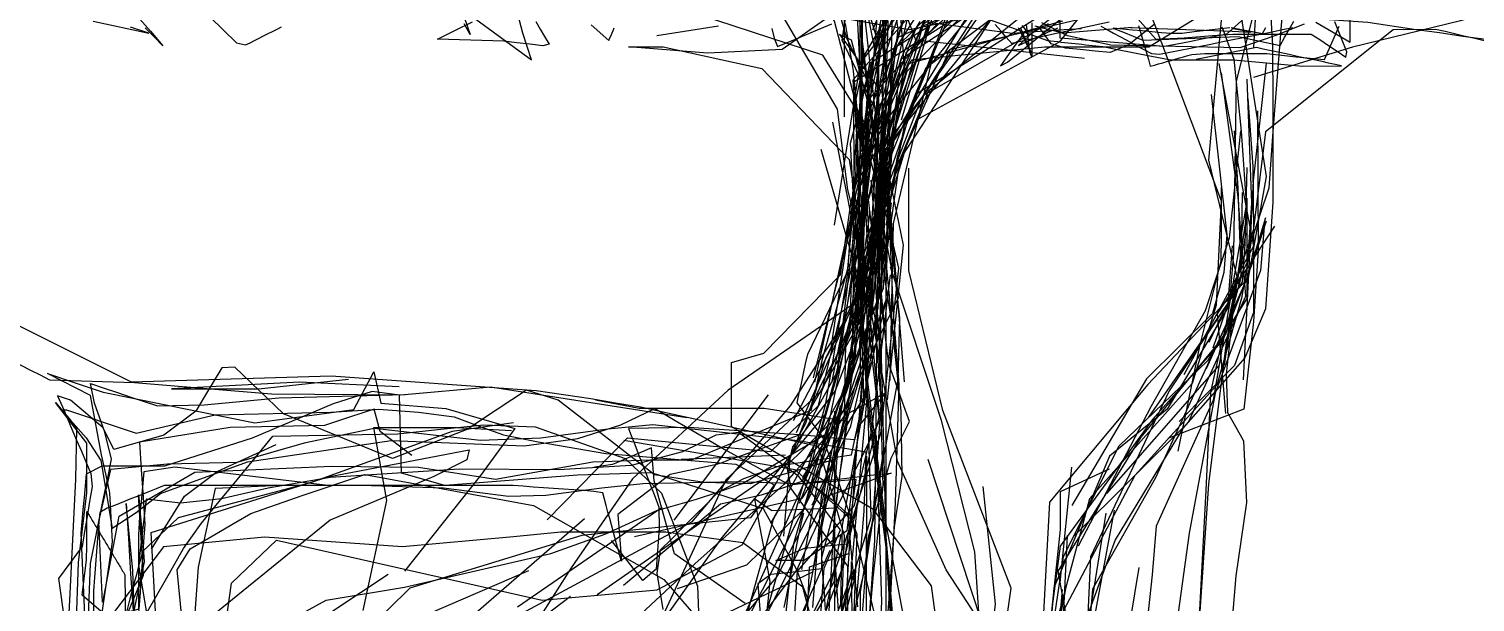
# Model space of a CAD drawing. Header units: metres. Extents: x 30 to 6769, y 117 to 5736.
# Drawn here: x 1310 to 2815, y 3938 to 4535 of the extents above; entities that cross this region are included whole.
import ezdxf

# ---------------------------------------------------------------- set-up
doc = ezdxf.new("R2010")
doc.units = ezdxf.units.M
for name, color, linetype in [('FLOOR_0', 1, 'Continuous'), ('FLOOR_1', 2, 'Continuous'), ('FLOOR_2', 3, 'Continuous')]:
    doc.layers.add(name, color=color, linetype=linetype)

msp = doc.modelspace()

# ---------------------------------------------------------------- linework, layer by layer
at = {"layer": 'FLOOR_0', "color": 2}
for points in [[(2155.3, 3846.9), (2164.7, 4000.7), (2176.7, 4160.1), (2195.5, 4349), (2238.6, 4461), (2360.5, 4637.2), (2544.7, 4845.1)], [(2202.2, 3273.7), (2189.3, 3475.9), (2201, 3676.6), (2202.2, 3870.6), (2202.2, 3995.8), (2202.2, 4085.7), (2202.2, 4266.1), (2205.1, 4347.1), (2213.9, 4399.8), (2226.9, 4447.6), (2244.3, 4493.6), (2262.1, 4539.7), (2279.2, 4586.8), (2342.5, 4680.8), (2395.7, 4779.8)], [(2591.2, 4777.6), (2592.7, 4649.5), (2584.5, 4515.6)], [(2148.6, 4330.6), (2175.5, 4499.3), (2261, 4608.2), (2372.8, 4665.4), (2443.1, 4749.9)], [(2631.5, 4703.8), (2596.6, 4599.2), (2566.5, 4480.4), (2563.8, 4301.3), (2559.3, 4246.8), (2494.6, 4139.1), (2434.9, 4090.3), (2376.8, 3953.1), (2363.2, 3793.1), (2355.1, 3691.3), (2321.5, 3563.1), (2251.5, 3563.1), (2116.5, 3616.4), (1953, 3679.1), (1867.7, 3646.2), (1827.2, 3630.2), (1793.9, 3630.2), (1751.4, 3536), (1762.3, 3463.9), (1771.1, 3402), (1832.5, 3288.4), (1871.1, 3209.3), (1878.9, 3151.3)], [(2076.1, 4579.8), (2151.3, 4451), (2162.3, 4367.2), (2175, 4316.3), (2192.3, 4224.6)], [(2569.4, 4563.3), (2597.9, 4381.1), (2579, 4275.3), (2474.6, 4164.6), (2372.3, 4042.2), (2363.2, 3875.9), (2340.3, 3726.4), (2315.7, 3652.8), (2273.9, 3553.1), (2211.1, 3478.9), (2171.7, 3368.9), (2148.6, 3243.2)], [(2430.7, 3730.8), (2351.4, 3839.2), (2264.7, 3971.9), (2214.1, 4084.9), (2183.5, 4258.8), (2187.8, 4310.1), (2205, 4418.7), (2241.4, 4465.7), (2371.4, 4540.2)], [(2134.5, 4409.7), (2172.9, 4277.5), (2181.4, 4195.2), (2186.4, 4026.1), (2142.5, 3881.9), (2168.7, 3729.9), (2174.6, 3585.9)], [(2167, 4185.7), (2168.9, 4308.6), (2175.4, 4388.4)], [(2551, 4370.1), (2551, 4344.8), (2551, 4319.5), (2550.7, 4293.5), (2528.5, 4204.7), (2505.8, 4095.2)], [(2577.8, 4355.5), (2542.5, 4148.4), (2483.2, 4017.5), (2479, 3966.6), (2467.7, 3860.6), (2430.8, 3686.8), (2411.7, 3609.4), (2393.1, 3535), (2372.6, 3377.6)], [(2597.1, 4338.1), (2578.1, 4275.3), (2535.5, 4181.1)], [(2576.6, 4322), (2567.8, 4277.7), (2558.9, 4233.4), (2482.7, 4067.5), (2416.9, 3951.9), (2407.6, 3839.1), (2388.8, 3718), (2345.1, 3684.4), (2274.7, 3657), (2148.7, 3615.4), (2122.6, 3604.8), (2101.7, 3599.1), (2080.7, 3593.4), (2003.5, 3589.9)], [(2564.4, 4253.3), (2556.2, 4175.3), (2557.4, 4135.6), (2565.8, 4120.9), (2574.2, 4106.1), (2577.2, 4042), (2574.5, 4022.9), (2571.8, 4003.8), (2569, 3984.8), (2566.3, 3965.7), (2558.1, 3871), (2546.3, 3737.7), (2502, 3685.7), (2459.1, 3655), (2441.8, 3647.6), (2424.6, 3640.2), (2407.4, 3632.8), (2390.1, 3625.4), (2372.9, 3618)], [(2154.6, 3705), (2156.9, 3864.4), (2148.6, 3993.7), (2149.1, 4137.1)], [(2434.5, 4076.7), (2383.3, 4053), (2383.3, 4033.5), (2383.3, 4013.9), (2372.4, 3909.3)], [(2249.2, 3621.1), (2168.7, 3782.3), (2166.3, 3980.1)]]:
    msp.add_lwpolyline(points, dxfattribs=at)
at = {"layer": 'FLOOR_0', "color": 6}
for points in [[(2206.6, 4168.9), (2210, 4332.3), (2252, 4509.7), (2297.3, 4618.9), (2342.3, 4691.5), (2390.8, 4782.3)], [(2182.1, 3888.1), (2189, 3963.3), (2199.3, 4059), (2195.4, 4203.4), (2197.4, 4282.9), (2199.8, 4335.6), (2223.8, 4414.1), (2268.5, 4513.1), (2465.6, 4559.4), (2621.3, 4607.8), (2765.4, 4629.9), (2837.5, 4637.9)], [(2785.2, 4647), (2912.9, 4576.1), (2904.7, 4570.6), (2896.4, 4565.1), (2888.2, 4559.6), (2880, 4554.1), (2871.7, 4548.7), (2863.5, 4543.2), (2855.3, 4537.7), (2847, 4532.2), (2838.8, 4526.7), (2826.5, 4523.5), (2802.3, 4526.9), (2778.1, 4530.4), (2753.9, 4533.8), (2703.6, 4541.4), (2552.5, 4551.8)], [(2170.2, 4619.9), (2141.6, 4546.6), (2094.3, 4513.3), (2016.9, 4509.3), (1934.2, 4515.9), (1934.8, 4515.9), (1952.6, 4515.9), (1970.4, 4515.9), (2073, 4493.3), (2163.8, 4398.9), (2182.1, 4279.2), (2182.1, 4226.4), (2176.3, 4149.3)], [(2321.7, 4589), (2223.9, 4490.4), (2188.8, 4371.2), (2198.5, 4289.2), (2213.7, 4190.8)], [(2577.8, 4390.4), (2575.6, 4310.4), (2572.8, 4271.7), (2496.9, 4158.1), (2415.1, 3985.4), (2403.4, 3738.7), (2398.5, 3650.9), (2317.8, 3549.2), (2287.2, 3336.6), (2306.1, 3094.5), (2309.5, 2873.5), (2343.3, 2689.7), (2369.5, 2495.5), (2369.9, 2381.6), (2369.9, 2319), (2384.1, 2272.5), (2410.5, 2227), (2507.9, 2173.9), (2648.6, 2124.2), (2686.6, 2113.3), (2724.6, 2102.5), (2852.4, 2080.2)], [(2202.1, 4359.9), (2216.2, 4234.1), (2214.4, 4170.4), (2194.6, 4062.9), (2175.4, 3949.2), (2174.8, 3797.2)], [(2596.5, 4337.2), (2592, 4283.4), (2544.6, 4155.6), (2517.6, 4010), (2491.8, 3821.9)], [(2562.4, 4309), (2557.8, 4249.4), (2475.3, 4130.6)], [(2383.3, 3958.8), (2395.4, 4078.6)], [(2389.6, 3955.7), (2359.1, 3799.2), (2329.4, 3695), (2241.2, 3592.6)]]:
    msp.add_lwpolyline(points, dxfattribs=at)
at = {"layer": 'FLOOR_0', "color": 5}
for points in [[(2631.5, 4784.3), (2614.1, 4732.3), (2598.9, 4612.5), (2604.5, 4517.3), (2604.6, 4455.9), (2604.6, 4354.3), (2597.2, 4243.6), (2575.4, 4192.6), (2511.3, 4119.8), (2440.6, 4003.2), (2388, 3858.9)], [(2208.3, 4284.4), (2200.5, 4323.5), (2197.2, 4364.6), (2201.6, 4409), (2308.6, 4583.4)], [(2202.2, 4296.8), (2217.1, 4399.3), (2246.7, 4470.6), (2358.5, 4560.3)], [(2203.7, 4148.6), (2220.4, 4309.5), (2203.4, 4392.3), (2244.1, 4494.6), (2334.1, 4562)], [(2169, 3928.6), (2172.1, 4008.7), (2160.1, 4042.6), (2148.1, 4076.6), (2136.2, 4110.5), (2109.6, 4145.7), (2111.8, 4155.8), (2114.1, 4165.9), (2116.3, 4176), (2118.6, 4186.1), (2120.8, 4196.2), (2162.3, 4282), (2168.7, 4352), (2165.3, 4415.9), (2196.2, 4531)], [(2540.7, 4466.4), (2557, 4320.3), (2553.8, 4281.3), (2542.1, 4238.6), (2473.4, 4170.7), (2395.6, 4038.8)], [(2571.1, 4428.7), (2559.2, 4317), (2534.2, 4241.2), (2477.9, 4141.5), (2402.1, 3996.6)], [(2606.5, 4329.3), (2546.9, 4238.2), (2555.4, 4134.6)], [(2295.8, 3758.7), (2316.3, 3936.5), (2303.4, 4058.6)]]:
    msp.add_lwpolyline(points, dxfattribs=at)
at = {"layer": 'FLOOR_0', "color": 3}
for points in [[(2842.2, 1981.9), (2711.7, 2024.8), (2558.7, 2080.8), (2449, 2113.3), (2344.9, 2170.6), (2223.2, 2356.5), (2209, 2633), (2214.7, 2832.5), (2203, 3125.4), (2229.1, 3381.3), (2240.7, 3542.3), (2280.6, 3625.8), (2271.5, 3715.4), (2181.2, 3868), (2190.6, 4002.3), (2193.4, 4270.7), (2202.2, 4374.4), (2205.2, 4456.6), (2264.2, 4595.9), (2415.5, 4749.4)], [(2571.1, 4717.2), (2551, 4543.6), (2537.7, 4398.1), (2569.5, 4267.9), (2551.2, 4209.2), (2479.6, 4128.3), (2383.5, 3996.5), (2366.1, 3866.6)], [(2202.2, 4330.6), (2221.3, 4434.1), (2261.9, 4534.4), (2330.5, 4604.3), (2431.5, 4668.4)], [(2177.9, 4241), (2200.8, 4317.2), (2194, 4431.3), (2233.8, 4536.5), (2335.5, 4629.5)], [(2551.5, 4536.9), (2552.9, 4533.2), (2554.3, 4529.4), (2555.7, 4525.7), (2557.1, 4521.9), (2558.5, 4518.2), (2559.9, 4514.5), (2561.3, 4510.7), (2562.7, 4507), (2564.1, 4503.2), (2571.8, 4428.2), (2577.8, 4343.7), (2553.9, 4184.7)], [(2597.6, 4498.9), (2584.2, 4376.5), (2573.9, 4169.6)], [(2175.9, 4464.8), (2186.5, 4281.8), (2182.1, 4210.4), (2182.1, 4150.5), (2165.6, 3968.8), (2140, 3860.9), (2135.2, 3782.4), (2134.2, 3698.4), (2130.1, 3644.9), (2155.3, 3473.4)], [(2578.8, 4462.1), (2583.8, 4391.6), (2584.5, 4326), (2542.2, 4202.4)], [(2202.2, 4395.9), (2210.4, 4301.5), (2221.1, 4167.6)], [(2318.3, 3853.3), (2332.5, 3952.8), (2261.5, 4137.6), (2226, 4283.3), (2226, 4389.9)], [(2216.3, 3400.8), (2249.2, 3583.1), (2232.2, 3712), (2195.1, 3765.6), (2167.1, 3860.2), (2155.3, 3937), (2156.9, 4018.1), (2180.9, 4151.4), (2207.8, 4353.8)], [(2597.9, 4334.7), (2584.1, 4293.2), (2550.6, 4205.4), (2539.8, 4156.8), (2535.1, 4054.7), (2524.2, 3851.3)], [(1298.9, 4226.3), (1310.7, 4220.5), (1322.4, 4214.6), (1334.2, 4208.7), (1346, 4202.8), (1357.8, 4196.9), (1369.5, 4191), (1381.3, 4185.1), (1393.1, 4179.2), (1404.8, 4173.3), (1416.6, 4167.5), (1624.9, 4173.7), (1838.2, 4158.6), (1895.1, 4150), (1920.9, 4145.7), (1946.6, 4141.4), (2131.7, 4100.4), (2158.7, 4007.7), (2152.9, 3842.8)], [(2161.7, 3731.4), (2193.1, 3842.6), (2197.7, 3938.6), (2192.3, 4111.6)], [(2430.8, 4030.9), (2405.8, 3874.7), (2376.8, 3711.7)], [(2138.8, 3707.6), (2124.2, 3852.2), (2155.7, 4008.2)], [(2465.2, 3974.3), (2434.2, 3784.8)]]:
    msp.add_lwpolyline(points, dxfattribs=at)
at = {"layer": 'FLOOR_0', "color": 7}
for points in [[(1443, 4729.5), (1625.1, 4700), (1743.5, 4685.9), (1895.1, 4722.4), (1963.7, 4723.9), (2012, 4699.5), (2050.5, 4661), (2148.4, 4543), (2195.5, 4361.9), (2209, 4220.3), (2217.7, 4137.5), (2218.6, 4068.9), (2210.6, 4016.8), (2202.2, 3904.6)], [(2785.7, 4710.5), (2824, 4586.9), (2838.8, 4556), (2836.4, 4555.2), (2834, 4554.3), (2831.5, 4553.5), (2829.1, 4552.7), (2826.7, 4551.9), (2824.3, 4551.1), (2821.8, 4550.3), (2819.4, 4549.5), (2817, 4548.7), (2814.6, 4547.9), (2812.1, 4547.1), (2809.7, 4546.3), (2807.3, 4545.4), (2804.9, 4544.6), (2802.4, 4543.8), (2800, 4543), (2687.7, 4515.5), (2584.6, 4484.1)], [(2290.9, 3209.9), (2317.9, 3418.1), (2276.1, 3646.7), (2216.9, 3831.4), (2202.2, 4006.7), (2196.6, 4233.2), (2204, 4413.3), (2323.4, 4559.7), (2492.6, 4707.4)], [(2479.3, 3486), (2434.5, 3628.1), (2291.2, 3708.6), (2223.8, 3905.8), (2201.2, 4025.4), (2180.6, 4188.9), (2169, 4359.4), (2168.6, 4479.7), (2321.9, 4576.8), (2417.4, 4648.5)], [(2345.5, 4637.9), (2240.5, 4538.6), (2197.9, 4384.4), (2190, 4287.1), (2198.3, 4162.7), (2188.2, 4022.3)], [(2182.1, 4315.7), (2235, 4467.8), (2371.5, 4554.2)], [(2577.8, 4482.3), (2582.5, 4353.5), (2578.2, 4292.7), (2538.1, 4208.3)], [(2146.6, 4437.5), (2165.5, 4341), (2183.4, 4257.6), (2195.9, 4127)], [(2439.6, 4033.9), (2419.5, 3925.4)]]:
    msp.add_lwpolyline(points, dxfattribs=at)
at = {"layer": 'FLOOR_0', "color": 1}
for points in [[(2457.1, 4723.9), (2475.9, 4554.2), (2551, 4355.9), (2545.8, 4247.4), (2520.8, 4165.8), (2413.9, 4045.8), (2363.2, 3856.5)], [(2611.3, 4703.8), (2456.4, 4613), (2382.4, 4520.7), (2233.5, 4439.8), (2194.3, 4337.1), (2175.6, 4292.7), (2194.8, 4131), (2148.6, 3942.5)], [(2227.5, 2656.6), (2222.4, 2899.2), (2235.8, 3147.4), (2235.8, 3391.2), (2258.3, 3540.1), (2252.8, 3678.1), (2211.4, 3868.3), (2202.2, 4006.4), (2182.2, 4161.6), (2188.8, 4270.6), (2188.8, 4314.7), (2183.5, 4360.2), (2175.8, 4406.3), (2314.6, 4579.9)], [(2126.9, 4171.8), (2169.3, 4343.8), (2187.8, 4424.3), (2136.4, 4507.4), (1951.8, 4568.1)], [(2852.8, 4515.9), (2842.9, 4518.2), (2833.1, 4520.4), (2823.3, 4522.7), (2813.4, 4525), (2803.6, 4527.2), (2793.8, 4529.5), (2783.9, 4531.8), (2774.1, 4534), (2729.9, 4533.8), (2597.1, 4427.7), (2584.5, 4327), (2584.5, 4239.6), (2564.9, 4184.6), (2507.3, 4126.3)], [(2588.8, 4449.4), (2589.6, 4304.2), (2584.7, 4230.4), (2574.6, 4138.9), (2495.5, 4108.5)], [(2564.4, 4428.7), (2568.4, 4368.8), (2571.1, 4291.5), (2556, 4208.2), (2537.6, 4061.4), (2523, 3841.6), (2490.8, 3737.9), (2448.2, 3684.6), (2356.2, 3628.1), (2304, 3403.4), (2299.9, 3212.8), (2271.6, 3044.4), (2249.2, 2832.1), (2215.7, 2632.3), (2227.4, 2408.5), (2347.3, 2263.2)], [(2577.8, 4358.6), (2577.8, 4254.3), (2536.7, 4189.3), (2444.4, 4100.6), (2386.5, 3985.5), (2360.9, 3813)], [(2189.2, 4339), (2176.7, 4243.4), (2182.1, 4147.5), (2202.2, 3992.6), (2211.9, 3836.8)], [(1695.6, 4162.3), (1592, 4167), (1458.7, 4160.3), (1488.9, 4160.3), (1519.1, 4160.3), (1549.4, 4160.3), (1642.8, 4170.2)], [(2226.8, 3724), (2194.2, 3910.6), (2166.9, 4023.7), (2107.6, 4075.8), (1929.3, 4106.4)], [(2385.5, 3951.3), (2371.2, 3781.3)]]:
    msp.add_lwpolyline(points, dxfattribs=at)
at = {"layer": 'FLOOR_0', "color": 4}
for points in [[(2613.9, 4547.1), (2604.6, 4427.9), (2600.4, 4368.9), (2591.2, 4341.4), (2582, 4313.9), (2572, 4254.4), (2546.6, 4164.1), (2461.2, 4070), (2383.3, 3923.1), (2383.3, 3750.6), (2376.3, 3627.9)], [(2551, 4489), (2568.2, 4359.7), (2576.2, 4256.2), (2516.6, 4125.3), (2397.4, 4006.6)], [(2548.6, 4498.5), (2584.5, 4308.8), (2512.2, 4174.9)], [(2262.6, 3858.7), (2249.7, 3955.4), (2189.1, 4034.7), (2041.3, 4120.6), (2041.3, 4131.8), (2041.3, 4142.9), (2041.3, 4154), (2041.3, 4165.2), (2041.3, 4176.3), (2041.3, 4187.5), (2075.2, 4197.2), (2154.9, 4278.8), (2165.9, 4355), (2171.8, 4375.6), (2200, 4419.2)], [(2202.2, 4407.2), (2209.7, 4239), (2215.7, 4164.6), (2211.9, 4041.5), (2203.5, 3876.5)], [(2200.2, 4228.9), (2186.9, 4377.3)], [(2572.7, 4364.5), (2571.5, 4276.2), (2555.7, 4217.5), (2467.3, 4109.8), (2381, 3970.7), (2409.7, 3812.5), (2356.9, 3711.6), (2328.9, 3656)], [(2261.1, 3424.9), (2269.8, 3603.7), (2280.6, 3705.9), (2302.8, 3865.2), (2294.7, 3990.8), (2259.8, 4127.4), (2207, 4286.9)], [(1171.9, 4250.8), (1181.9, 4245.7), (1191.9, 4240.6), (1201.9, 4235.6), (1211.9, 4230.5), (1221.9, 4225.4), (1231.9, 4220.3), (1241.9, 4215.3), (1251.9, 4210.2), (1261.9, 4205.1), (1271.9, 4200.1), (1281.9, 4195), (1291.9, 4189.9), (1301.9, 4184.8), (1311.9, 4179.8), (1321.9, 4174.7), (1331.9, 4169.6), (1420.4, 4166.7), (1520.3, 4158.4), (1562.7, 4154.9), (1697.3, 4154), (1790.5, 4162.3), (1995.1, 4130.4)], [(2245.7, 4087), (2301.7, 3917.8), (2316.7, 3785.7), (2319.2, 3691.9), (2307, 3652), (2296.1, 3587.5), (2289.3, 3451.3), (2276, 3348), (2270.6, 3190.3), (2276.1, 3066.7), (2255.1, 2930.1), (2215.7, 2726.2), (2229.1, 2557.7), (2251, 2390.2), (2356.2, 2260.4), (2518.8, 2191), (2690.9, 2114.2), (2777.8, 2089.6), (2905.8, 2023.9)], [(2390.6, 4007.5), (2381.6, 3824.7), (2350.6, 3677.4), (2204.2, 3616.4)]]:
    msp.add_lwpolyline(points, dxfattribs=at)
at = {"layer": 'FLOOR_1', "color": 3}
for points in [[(1961.2, 5572.7), (2149.4, 5554.1), (2200, 5366.8), (2222.4, 5236), (2200.8, 5085.1), (2203.1, 4943.3), (2223.7, 4836.1), (2247.5, 4690.3), (2246.5, 4551.5), (2200.4, 4448.8), (2182.1, 4248), (2182.1, 4156.8), (2114.7, 4046), (1940.4, 4006.3)], [(2082.5, 4020.4), (2133.6, 4112.1), (2164.5, 4220.1), (2169.4, 4359.5), (2175.4, 4459.7), (2202.2, 4545.3), (2182.1, 4736.6)], [(2172.7, 4688.5), (2158.5, 4589), (2158.5, 4443.2)], [(2263.7, 4597.7), (2204.5, 4408.6), (2174.8, 4265.8), (2170.2, 4195.5), (2162.8, 4148.5), (2154.2, 4111.9), (2145.6, 4075.3), (2088.9, 3965.4), (2037, 3902.8)], [(1749.2, 4588.1), (1769.4, 4529), (1763.2, 4539.8)], [(1387.7, 3939.7), (1404.1, 4027.9), (1483.1, 4073.4), (1625.6, 4079.7), (1715.9, 4078.7), (1795.7, 4066.4), (1897.2, 4084.1), (1957.2, 4086.5), (1999.8, 4086.5), (2122.6, 4137.2), (2180.7, 4240), (2202.2, 4383.9), (2206, 4462.5), (2225.1, 4548.3)], [(2195.6, 4381.3), (2202.2, 4550.8)], [(1591.2, 3924.9), (1619.8, 3940.2), (1701, 3953.9), (1853.6, 3988.8), (1910.5, 4009.3), (1963.8, 4033.5), (2005.1, 4045.3), (2027.1, 4052.7), (2052.8, 4061.8), (2141.8, 4114.3), (2197.6, 4263.5), (2197.2, 4405.3), (2203.3, 4458.5), (2218.8, 4505.3), (2226.6, 4523.3), (2232.1, 4532.9), (2237.6, 4542.5)], [(1849.7, 4023.9), (1933.1, 4109.2), (2007.7, 4102.1), (2082.2, 4095), (2131.9, 4142.9), (2156.8, 4246), (2181.6, 4349.1), (2211.8, 4446.8), (2247.3, 4539.2)], [(2174.5, 4196.3), (2182.1, 4397.2), (2182.1, 4433), (2182.1, 4459.2), (2256, 4540.5)], [(2310.5, 4544.2), (2370.1, 4522.6), (2373.7, 4522.2), (2377.3, 4521.8), (2380.9, 4521.4), (2384.5, 4521), (2388.1, 4520.6), (2391.7, 4520.2), (2395.3, 4519.8), (2398.9, 4519.4), (2402.5, 4519), (2406.1, 4518.6), (2409.7, 4518.2), (2413.3, 4517.8), (2416.9, 4517.4), (2420.5, 4517), (2424.1, 4516.6), (2427.7, 4516.2), (2441.3, 4513.7), (2478.3, 4506.3), (2498.4, 4502.5), (2500.6, 4502.5), (2502.7, 4502.5), (2504.9, 4502.5), (2507.1, 4502.5), (2509.3, 4502.5), (2511.5, 4502.5), (2513.6, 4502.5), (2515.8, 4502.5), (2518, 4502.5), (2520.2, 4502.5), (2522.4, 4502.5), (2524.5, 4502.5), (2526.7, 4502.5), (2528.9, 4502.5), (2531.1, 4502.5), (2533.3, 4502.5), (2535.4, 4502.5), (2537.6, 4502.5), (2539.8, 4502.5), (2542, 4502.5), (2544.2, 4502.5), (2546.3, 4502.5), (2548.5, 4502.5), (2550.7, 4502.5), (2552.9, 4502.5), (2555.1, 4502.5), (2557.2, 4502.5), (2559.4, 4502.5), (2561.6, 4502.5), (2563.8, 4502.5), (2635.8, 4495.8), (2676.3, 4496.2), (2669.5, 4497.7), (2662.7, 4499.1), (2655.9, 4500.6), (2649, 4502), (2642.2, 4503.5), (2635.4, 4505), (2628.6, 4506.4), (2621.8, 4507.9), (2615, 4509.4), (2608.1, 4510.8), (2601.3, 4512.3), (2594.5, 4513.7), (2587.7, 4515.2), (2525.1, 4502.7)], [(2353.8, 4541), (2353.8, 4523.2), (2353.8, 4505.4), (2352, 4510.8), (2348.5, 4539.2)], [(2425.6, 4537.4), (2432.2, 4533.9), (2438.8, 4530.3), (2445.4, 4526.8), (2452, 4523.2), (2458.5, 4519.7), (2465.1, 4516.1), (2471.7, 4512.6), (2478.3, 4509), (2486.9, 4508.3), (2497.6, 4510.4), (2508.2, 4512.6), (2518.9, 4514.7), (2529.5, 4516.8), (2540.2, 4518.9), (2550.9, 4521.1), (2561.5, 4523.2), (2572.2, 4525.3), (2582.8, 4527.5), (2593.5, 4529.6), (2604.1, 4531.7), (2614.8, 4533.9), (2625.4, 4536)], [(2439.3, 4535.1), (2449.4, 4531.1), (2459.4, 4527), (2469.5, 4523), (2568.5, 4526.6), (2612.2, 4517.3), (2617, 4525.8), (2621.8, 4534.2), (2626.7, 4542.7)], [(2169.9, 4234.3), (2184.2, 4444.9)], [(2125.4, 4039.1), (2165.5, 4121.4), (2193.9, 4244.6), (2200.7, 4412.2)], [(2175.3, 4300.4), (2161, 4213.3), (2136.1, 4167.5), (2123.5, 4141.1), (2116.4, 4123.3), (2109.2, 4105.5), (2102.1, 4087.6), (2095.5, 4007.1)], [(2181.7, 4297.1), (2166.7, 4177.4), (2112, 4041)], [(2172.7, 4251.3), (2037.8, 4158.9), (1938.4, 4066.5), (1874.5, 3974.1), (1775.1, 3817.7)], [(2133.1, 3906.1), (2138, 3973.7), (2154.7, 4013.4), (2146, 4024.6), (2137.4, 4035.7), (2128.7, 4046.8), (2120.1, 4058), (2111.4, 4069.1), (2048.8, 4114.7), (2025.3, 4112), (2008, 4103.3), (1990.6, 4094.6), (1936.9, 4080.5), (1861.3, 4075.9), (1758.5, 4076.8), (1623.8, 4067.9), (1559.2, 4057), (1510.9, 4045.7), (1468.2, 4041.3), (1432.2, 4045.3), (1424.3, 3977), (1438.1, 3893.6)], [(1449.2, 3889.2), (1442, 3928.5), (1437.7, 4010.8), (1621.7, 4068.7), (1768.5, 4096.6), (1765.9, 4086.2), (1731.7, 4069.1), (1623.9, 4023.5), (1472.4, 3900.6), (1474.6, 3775), (1503.9, 3589.6)], [(1818.6, 3933.3), (1969.4, 4037.1)], [(1419.4, 3899.4), (1365.6, 3945.5), (1370.2, 3982.3), (1370.6, 3996.9), (1370.6, 4009.2), (1370.6, 4021.4), (1370.7, 4032.7), (1371.5, 4031.4), (1372.3, 4030), (1373.1, 4028.7), (1373.9, 4027.4), (1374.7, 4026.1), (1375.4, 4024.8), (1376.2, 4023.4), (1377, 4022.1), (1377.8, 4020.8), (1378.6, 4019.5), (1379.4, 4018.2), (1380.2, 4016.8), (1381, 4015.5), (1381.8, 4014.2), (1382.6, 4012.9), (1383.4, 4011.6), (1384.1, 4010.3), (1384.9, 4008.9), (1385.7, 4007.6), (1386.5, 4006.3), (1387.3, 4005), (1388.1, 4003.7), (1388.9, 4002.3), (1389.7, 4001), (1390.5, 3999.7), (1391.3, 3998.4), (1392.1, 3997.1), (1392.8, 3995.7), (1393.6, 3994.4), (1394.4, 3993.1), (1395.2, 3991.8), (1396, 3990.5), (1396.8, 3989.2), (1397.6, 3987.8), (1398.4, 3986.5), (1399.2, 3985.2), (1400, 3983.9), (1400.8, 3982.6), (1401.5, 3981.2), (1402.3, 3979.9), (1403.1, 3978.6), (1403.9, 3977.3), (1404.7, 3976), (1405.5, 3974.6), (1406.3, 3973.3), (1407.1, 3972), (1407.9, 3970.7), (1408.7, 3969.4), (1409.5, 3968.1), (1410.2, 3966.7), (1410.9, 3912.8)], [(2133.4, 3887.8), (2115.5, 3953.8), (2053.3, 4000), (1973, 4011.1), (1863.9, 4011), (1814.5, 4006.1), (1699, 3995.9), (1555.6, 4005.9), (1450.4, 3996), (1387.7, 3913.1)], [(1684.3, 3967), (1509.4, 3851.3), (1444.3, 3653.1), (1414.6, 3472.7), (1406.7, 3269.5)]]:
    msp.add_lwpolyline(points, dxfattribs=at)
at = {"layer": 'FLOOR_1', "color": 6}
for points in [[(2106, 4127.2), (2192.5, 4292.9), (2200.9, 4431.9), (2204.3, 4541.6), (2171.9, 4737.9), (2171.8, 4929.6), (2172.4, 5158), (2176, 5187.2), (2179, 5232.6), (2187.1, 5331.4), (2229, 5443.2)], [(2182.1, 4340.1), (2183.1, 4480.4), (2161.3, 4525), (2152.5, 4556), (2141.9, 4678.8), (2128.5, 4825.1), (2155.7, 4838), (2187.9, 4838), (2230.4, 4860.1), (2288.8, 4887.7), (2438.4, 4932), (2556.9, 4968.7), (2634.9, 4980.1), (2678.8, 4934.8), (2660.4, 4816.7), (2637.2, 4667.8), (2523.8, 4546.4), (2393.3, 4708.9)], [(1775.3, 4544.9), (1833.4, 4502.6), (1828.8, 4516.3), (1824.2, 4530.1), (1815.6, 4563.1)], [(2181.7, 4397.2), (2196.9, 4512.7), (2218, 4570.7)], [(1961.6, 3906.6), (2031.6, 4005.5), (2140, 4134.7), (2186.5, 4318.1), (2195.5, 4447.3), (2192.3, 4505.3), (2187.5, 4529.4), (2182.6, 4553.6)], [(2434.3, 4541.8), (2374.9, 4528.7), (2333.2, 4519.5), (2327.4, 4526.1), (2321.7, 4532.7), (2315.9, 4539.3)], [(2560.1, 4535.9), (2547.7, 4534.4), (2535.2, 4533), (2522.8, 4531.5), (2510.4, 4530), (2499.1, 4529.7), (2489, 4530.7), (2478.9, 4531.6), (2468.8, 4532.5), (2458.7, 4533.4), (2448.6, 4534.3), (2438.6, 4535.3)], [(2202.2, 4253.6), (2171, 4167.1), (2151.9, 4102.8), (2148.6, 4055.1), (2148.6, 4028.4), (2148.6, 4001.8), (2148.6, 3928.6), (2149.6, 3884), (2150.8, 3865.6), (2152, 3847.2), (2153.2, 3828.8), (2154.5, 3810.4), (2151, 3746.9), (2141.6, 3606.3), (2140.5, 3592.5), (2139.5, 3578.7), (2138.4, 3564.9), (2137.3, 3551.1), (2136.3, 3537.3), (2135.2, 3523.4)], [(2160.5, 4233.1), (2102.4, 4142.6), (1999.9, 4021.6), (1818.7, 3924.1)], [(1357.2, 3839.5), (1361.8, 3979.4), (1370.6, 4052), (1370.6, 4103.6), (1337.9, 4146), (1353.8, 4127.7), (1369.8, 4109.4), (1385.3, 4085.5), (1397.1, 4015.1), (1422, 4031.7), (1447.4, 4051.5), (1537.9, 4084.3), (1687.2, 4106.3), (1825.8, 4101), (1881.6, 4108.6), (1926.2, 4122.8), (1961.6, 4139.7), (1972.3, 4133.4), (1982.9, 4127.2), (1993.6, 4121), (2004.3, 4114.8), (2014.9, 4108.5), (2025.6, 4102.3), (2036.3, 4096.1), (2099.2, 4061.6), (2162, 3975.9), (2162, 3910.3)], [(1814.6, 4125), (1750.9, 4115.9), (1604.5, 4062.8), (1465.5, 4026.1), (1428.9, 3991.5), (1425.2, 3978), (1421.5, 3964.5), (1417.9, 3951.1), (1414.2, 3937.6), (1410.3, 3920.8), (1404.7, 3873), (1399.1, 3825.3), (1404.5, 3786.7), (1414.5, 3751.8), (1424.5, 3717.2), (1437.2, 3704.5), (1449.9, 3691.8), (1462.6, 3679), (1475.4, 3666.3), (1488.1, 3653.6), (1518.2, 3586)], [(1433.7, 3928.5), (1452.5, 3961.3), (1471.3, 3994.2), (1489.9, 4020.5), (1508.5, 4043.1), (1527.1, 4065.7), (1545.7, 4088.3), (1564.3, 4110.9), (1694.4, 4113.5), (1739, 4118.2), (1783.6, 4122.9), (1837.3, 4120.6), (1930.7, 4087.6), (1968.6, 4051.8), (2005.9, 3954.9), (2012.1, 3803.8)], [(2066.9, 3765.4), (2095.8, 3886.9), (2107.3, 3909.8), (2118.7, 3932.8), (2152.8, 4102.3)], [(2160.8, 3879.9), (2171.3, 3935.8), (2181.7, 3977.2), (2200.4, 4098.8)], [(2139.4, 3930.4), (2138.6, 3941.3), (2137.8, 3952.2), (2136.9, 3963), (2136.1, 3973.9), (2135.3, 3984.7), (2149.9, 4039.9)], [(1494.9, 2276.8), (1442.4, 2446.6), (1368.9, 2622.3), (1346.6, 2728.8), (1327.4, 2835.1), (1353.3, 2981.6), (1391.6, 3098.4), (1491.3, 3291), (1524, 3422.1), (1557.6, 3604.5), (1688.7, 3803.8), (1874, 3944.4)]]:
    msp.add_lwpolyline(points, dxfattribs=at)
at = {"layer": 'FLOOR_1', "color": 4}
for points in [[(2182.1, 4413.8), (2194.8, 4568.3), (2202.2, 4738.3), (2175.4, 4988.3), (2169.4, 5105.1), (2168.7, 5235.9)], [(1508.8, 3868.4), (1521, 3957.9), (1568.1, 4002.9), (1713.5, 3969.9), (1844.4, 3940.2), (1964, 3951.1), (2052.7, 3998.1), (2151.4, 4177.5), (2175.4, 4375.2), (2184.4, 4480.3), (2198.3, 4549.7), (2207.4, 4595.2), (2215.9, 4639.6), (2218.7, 4673.5), (2221.6, 4707.5), (2229.1, 4887.8)], [(1982.6, 3901.1), (2126.2, 3970), (2170.1, 4218.5), (2188.4, 4432.1), (2184.4, 4468.5), (2199.2, 4530.1), (2207.8, 4624.4)], [(2188.5, 4533.7), (2215.1, 4598.3)], [(2611.9, 4578.8), (2556.5, 4529.1), (2543.6, 4526.5), (2530.8, 4523.9), (2517.9, 4521.3), (2505, 4518.8), (2492.1, 4516.2), (2383.3, 4525), (2383.3, 4567.4)], [(2174.3, 4545.6), (2197, 4369.9), (2176.5, 4209.8), (2199.5, 4264.9), (2209, 4415.7), (2301.9, 4559.5)], [(2189.4, 4374.6), (2195.2, 4517.1), (2181.3, 4563.2)], [(1901.5, 3946.4), (2021, 4029.3), (2096.5, 4081), (2110.5, 4083.2), (2124.4, 4085.3), (2138.3, 4087.4), (2152.2, 4089.6), (2166.2, 4091.7), (2181.9, 4164.1), (2202.2, 4251.9), (2202.2, 4278.2), (2202.2, 4304.6), (2204.8, 4358.3), (2209, 4557.1)], [(2175.1, 4418.4), (2171.5, 4458.3), (2168.4, 4490.9), (2167, 4499.2), (2165.7, 4507.4), (2164.3, 4515.6), (2162.9, 4523.9), (2161.5, 4532.1), (2160.2, 4540.3)], [(2339.8, 4536), (2352.1, 4511.3), (2353.1, 4510.4), (2347.8, 4522.8), (2342.5, 4535.1)], [(2465.1, 4538.2), (2467.1, 4531.1), (2469.1, 4524), (2471.2, 4516.9), (2473.2, 4509.9), (2475.2, 4502.8), (2477.2, 4495.8), (2481.6, 4497), (2485.9, 4498.2), (2490.2, 4499.5), (2494.5, 4500.7), (2498.9, 4501.9), (2503.2, 4503.2), (2507.5, 4504.4), (2511.8, 4505.6), (2516.2, 4506.9), (2520.5, 4508.1), (2533.9, 4509.2), (2598.4, 4509.1), (2629.1, 4505.7), (2658.5, 4502.9), (2662.3, 4511.6), (2666.2, 4520.2), (2670, 4528.9), (2673.9, 4537.5)], [(2561.2, 4536), (2572.2, 4534), (2583.1, 4532), (2594.1, 4530), (2597.3, 4536)], [(2209.1, 4473.4), (2187, 4235.5), (2124.3, 4051.5), (2060.5, 3925.4), (1915.6, 3899)], [(2188.8, 4313.7), (2215.2, 4464.4)], [(2199.7, 4350.8), (2173.4, 4213.6), (2164.1, 4182), (2154.8, 4150.4), (2145.5, 4118.8), (2116.7, 4035.2), (2057.2, 3976.8), (1985, 3952.1)], [(2197.3, 4345.3), (2191, 4227), (2197.9, 4132), (2150.6, 4036.1), (2083.4, 4033.4), (2065.3, 4045.8), (2070.6, 4017.2), (2076, 3988.5), (2081.3, 3959.9), (2079.3, 3939.3), (2077.1, 3918.9)], [(2206.7, 4278.7), (2187.2, 4116.8), (2169.1, 4038.9), (2109.9, 3970.5), (2101.4, 3839.1)], [(1743.2, 4059.6), (1698.2, 4072.5), (1695.9, 4153.5), (1667.7, 4157.3), (1626.9, 4144.7), (1542.7, 4108.8), (1451.6, 4079.7), (1386.4, 4079.7), (1369.9, 4071.6), (1368.8, 4059.3), (1367.7, 4047), (1366.5, 4034.6), (1365.4, 4022.3), (1364.3, 4010), (1370.6, 3871.1)], [(1384.1, 3756.5), (1370.6, 3878.7), (1374.6, 3978.6), (1387.1, 4041.3), (1391.7, 4064.1), (1396.2, 4086.9), (1389.5, 4115.1), (1378.5, 4145.3), (1374.6, 4165.6), (1388.5, 4161), (1402.5, 4156.4), (1416.4, 4151.7), (1430.3, 4147.1), (1444.3, 4142.4), (1492.8, 4143.6), (1570.4, 4150.7), (1701.8, 4154.3)], [(1351.9, 3919.4), (1359.2, 4066.1), (1360.1, 4118.4), (1352.7, 4128.3), (1345.3, 4138.2), (1349.6, 4138.2), (1356.8, 4135.8), (1364, 4133.4), (1371.3, 4131), (1378.5, 4128.6), (1385.7, 4126.2), (1392.9, 4123.8), (1400.1, 4121.3), (1407.4, 4118.9), (1414.6, 4116.5), (1421.8, 4114.1), (1504, 4133.2), (1624.6, 4135.8), (1674.4, 4138.9), (1715.7, 4135.8), (1752.8, 4131), (1777.8, 4121.6), (1804.2, 4112.4), (1840.2, 4105.2), (1910.8, 4093.1), (2045.8, 4082), (2085.8, 4060.2), (2073.6, 4043.1), (2061.2, 4026.1), (1885.7, 4007.7), (1706.8, 3952.7), (1596, 3843.9)], [(1899.8, 4148.7), (1945.4, 4140.1), (1960, 4140.1), (1974.6, 4140.1), (1989.1, 4140.1), (2003.7, 4140.1), (2018.3, 4140.1), (2075.4, 4140.1), (2162, 4126.7), (2160.5, 4116.3), (2159, 4106), (2157.6, 4095.6), (2156.1, 4085.3), (2154.6, 4074.9), (2153.1, 4064.5), (2151.6, 4054.2), (2150.2, 4043.8), (2148.7, 4033.5), (2141.6, 3911)], [(2143.1, 4127.6), (2105.9, 3998.8), (2090, 3857.3), (1982.6, 3704)], [(2169.6, 3918.6), (2179.6, 4032.8), (2181.7, 4094.4), (2167.5, 4096.7), (2153.3, 4099.1), (2139.1, 4101.5), (2124.9, 4103.8), (2110.7, 4106.2), (1959.7, 4122.9), (1912.9, 4118.1), (1889.6, 4115), (1866.3, 4111.9), (1842.9, 4108.8), (1780.3, 4106.6), (1669.5, 4119.1), (1596.9, 4103.8), (1526.7, 4083.5), (1454.5, 4081.7), (1395.1, 4076.3), (1382.6, 4022.1), (1386.7, 3938.2)], [(2055.6, 3937), (1982.2, 3988.7), (1960.8, 4064.5), (1958.2, 4098.7), (1954.1, 4097), (1950.1, 4095.3), (1946, 4093.5), (1942, 4091.8), (1937.9, 4090.1), (1933.9, 4088.3), (1929.8, 4086.6), (1925.8, 4084.8), (1921.7, 4083.1), (1917.7, 4081.4), (1898.8, 4078.6)], [(2093.5, 3867.4), (2121.4, 3939.9), (2109.1, 3972.5), (2074.8, 4035.5), (1958.1, 4073), (1881.1, 4070.3), (1743.4, 4059.6), (1621.4, 4059.6), (1462.2, 4078.6), (1429.8, 4073.8), (1428.4, 4058.2), (1427, 4042.5), (1425.6, 4026.9), (1424.3, 4008.1), (1424.3, 3956.2), (1424.6, 3903.5)], [(1403.4, 3902.6), (1429.6, 3966.3), (1424.5, 4050.1), (1425.4, 4040.1), (1426.2, 4030.1), (1427, 4020.1), (1427.9, 4010.1), (1428.7, 4000.2), (1429.5, 3990.2), (1430.3, 3980.2), (1418.7, 3926.2)], [(1598.7, 3756.4), (1694, 3912.3), (1830.6, 3971.1)]]:
    msp.add_lwpolyline(points, dxfattribs=at)
at = {"layer": 'FLOOR_1', "color": 2}
for points in [[(2178.6, 4326.8), (2168, 4481.6), (2239.5, 4562.4), (2355.1, 4566.1), (2420, 4562.1), (2439, 4563.6), (2429.7, 4578.6), (2420.4, 4593.5), (2411, 4608.4), (2297.8, 4657), (2258.3, 4686.7), (2243.6, 4699.8), (2229, 4712.8), (2214.3, 4725.8), (2201.1, 4823.9), (2185, 4912.8)], [(2175.7, 4303), (2193.5, 4451.7), (2229.5, 4502.5), (2241.4, 4503.7), (2253.2, 4504.9), (2265.1, 4506.1), (2277, 4507.3), (2288.9, 4508.4), (2367.5, 4515.9), (2432.1, 4515.9), (2453.9, 4515.9), (2475.7, 4515.9), (2585.4, 4583.2)], [(2188.8, 4422.5), (2215, 4526.1), (2340.7, 4583)], [(2405, 4570.8), (2353.9, 4529.9), (2340, 4517.5), (2345.1, 4519.8), (2350.2, 4522), (2355.3, 4524.3), (2360.5, 4526.6), (2365.6, 4528.9), (2370.7, 4531.1), (2375.8, 4533.4), (2380.9, 4535.7)], [(2442.8, 4569.9), (2482.9, 4523.8), (2512.6, 4525.2), (2542, 4527.9), (2563.1, 4529.3), (2574.7, 4529.3), (2586.3, 4529.3), (2598, 4529.3), (2609.6, 4529.3), (2621.2, 4529.3), (2632.9, 4529.3), (2644.5, 4529.3), (2653.6, 4523.5), (2662.7, 4517.4), (2671.7, 4511.4), (2680.8, 4505.3), (2681.8, 4510.7), (2675.6, 4526.3), (2669.3, 4542)], [(2109.1, 4114.8), (2184.2, 4284.4), (2176.8, 4437.5), (2177.1, 4551.6)], [(2128.1, 4167.3), (2174.7, 4379.2), (2170.5, 4457.6), (2175.6, 4483), (2180.6, 4508.5), (2201.9, 4545.6)], [(2166.1, 4544.6), (2226.2, 4534.2), (2334.4, 4555.9)], [(2176.6, 4372.3), (2202.9, 4466.2), (2210, 4508.9), (2220.9, 4544.6)], [(2202, 4490.6), (2196.3, 4536.7)], [(2184.8, 4440.7), (2174.6, 4283.7), (2179.2, 4144.3), (2169.5, 4107.1), (2157, 4108.3), (2144.5, 4109.4), (2132, 4110.5), (2119.4, 4111.7), (2106.9, 4112.8), (1997, 4120), (1934.3, 4119.1), (1937.2, 4111.6), (1940.1, 4104.2), (1942.9, 4096.7), (1945.8, 4089.3), (1948.7, 4081.8), (1951.5, 4074.4), (1954.4, 4066.9), (1957.3, 4059.5), (1960.1, 4052), (1963, 4044.6), (1965.8, 4037.1), (1966.2, 4015.1), (1962.9, 3972.6), (1949.1, 3960.7), (1916.5, 4002.5)], [(2172.5, 4444.5), (2162, 4280.3), (2139, 4143.3), (2120.1, 4075.1), (2091.1, 3975.1), (2042.9, 3804.6)], [(2191.4, 4267.2), (2149.2, 4158.2), (2105, 4099.9), (2099.2, 4076.6), (2102.4, 4060.5), (2130.3, 4063.8), (2158.3, 4067.1), (2186.2, 4070.4), (2207.6, 4072.6), (2200.7, 4070), (2193.7, 4067.5), (2186.8, 4065), (2179.8, 4062.4), (2172.9, 4059.9), (2165.9, 4057.4), (2159, 4054.9), (2152, 4052.3), (2145.1, 4049.8), (2138.1, 4047.3), (2135.2, 4019.5), (2135.2, 3973.1), (2109, 3969.8), (2082.5, 3967.1), (2068.7, 3957.5), (2070.1, 3939.8), (2071.5, 3922.1)], [(1708.9, 4091), (1675.9, 4115.9), (1669.7, 4139.2), (1643.8, 4130.6), (1617.9, 4121.9), (1519.6, 4120), (1425.3, 4104.9), (1427.2, 4076.2), (1429.1, 4047.5), (1431, 4019), (1429.7, 4001.4), (1428.5, 3983.8), (1427.2, 3966.3), (1426, 3948.7), (1424.7, 3931.1), (1360.7, 3913.5), (1337.6, 3896.7), (1376.1, 3880.6), (1404.3, 3814), (1413.9, 3734.9), (1419.3, 3694.5), (1426.2, 3651.2), (1450.1, 3568.3), (1437.9, 3470.3)], [(1929.2, 3956.1), (2030, 4040.5), (2072.7, 4050), (2093.8, 4057), (2114.9, 4064), (2164.5, 4140.8)], [(1658.1, 3929.7), (1682.8, 4044.2), (1669.4, 4120), (1690.9, 4120), (1712.3, 4120), (1733.8, 4120), (1755.3, 4120), (1812.4, 4116.7)], [(1438, 3993.5), (1472.1, 4048.5), (1507, 4074.7), (1567.6, 4102.2)], [(1989.1, 4086.9), (2097.6, 4091.7)], [(2063, 3909.8), (2109.5, 3971.7), (2122.5, 4001), (2125.1, 4006.8), (2127.7, 4012.6), (2130.3, 4018.4), (2132.9, 4024.2), (2135.5, 4030.1), (2138, 4035.9), (2140.6, 4041.7), (2143.2, 4047.5), (2145.8, 4053.3), (2148.4, 4059.1)]]:
    msp.add_lwpolyline(points, dxfattribs=at)
at = {"layer": 'FLOOR_1', "color": 7}
for points in [[(2175.5, 3898.1), (2183.8, 4004.7), (2207.7, 4088), (2226.7, 4126.4), (2219.5, 4146.2), (2212.3, 4166), (2205.2, 4185.8), (2194.6, 4271.2), (2191.7, 4426.9), (2166.2, 4522.8), (2153.9, 4528.8), (2161.3, 4518.6), (2168.6, 4508.4), (2176, 4498.3), (2183.4, 4488.1), (2190.8, 4478), (2198.2, 4467.8), (2202.1, 4380.7), (2195.6, 4335), (2200.3, 4522.2), (2188.8, 4677.2), (2182.6, 4783.6), (2185.9, 4822.9), (2186.6, 4878.1)], [(2175.4, 4451.6), (2175.4, 4556), (2168.7, 4709.8), (2169.2, 4863.8)], [(2268.3, 4606.9), (2218, 4439.6)], [(1420.3, 4551.1), (1436.9, 4532.2), (1449.8, 4517.2), (1440.6, 4526.4), (1431.3, 4535.7)], [(2313.8, 4548.4), (2214.9, 4396.4), (2160.1, 4207), (2158.8, 4132.4), (2180.5, 4144.4), (2202.1, 4156.5), (2173.8, 4121.6), (2161.6, 4012.4), (2117.1, 3981.8), (2087.5, 3981.7), (2102.4, 3988), (2117.3, 3994.4), (2165, 3999.2), (2163.2, 3988.4), (2122.4, 3974.8), (2116, 3827.5)], [(1837.7, 4542.2), (1842.4, 4534.5), (1847, 4526.7), (1851.7, 4518.9), (1845.2, 4516.9), (1831.6, 4518.6), (1818, 4520.3), (1804.4, 4522), (1735.4, 4523.9), (1753.6, 4533), (1771.8, 4542.1)], [(2083.5, 4534.9), (2085.9, 4525.1), (2089.3, 4516.3), (2108.1, 4524.1), (2126.9, 4532), (2145.7, 4539.8)], [(2188.8, 4294.8), (2193.3, 4399.3), (2195.5, 4535.2)], [(2458.3, 4536), (2386.6, 4530.2), (2372, 4533.8), (2357.5, 4537.4)], [(2456.5, 4536), (2562.5, 4532.2), (2582.3, 4531.1), (2563.6, 4534.8)], [(2175.4, 4403.7), (2190.5, 4512.8)], [(2182.1, 4405.4), (2172.5, 4246.4), (2135.4, 4158.5), (2035.6, 4065.4), (1963, 3909.1)], [(2114.5, 3972.4), (2141.6, 4119.1), (2173, 4269.8)], [(2175.3, 4200.1), (2161, 4157.3), (2146.9, 4118.1), (2134.2, 4103.8), (2121.5, 4089.5), (2108.7, 4075.1), (2096, 4060.8), (2003.3, 3978.1), (1885.7, 3868.7)], [(1371.4, 3822.4), (1397.5, 4000.9), (1394.7, 4052), (1390.3, 4071.9), (1385.9, 4091.7), (1374.4, 4153.2), (1329.6, 4176.2), (1358.5, 4166.5), (1387.5, 4156.9), (1545.5, 4124.7), (1648.6, 4138.6), (1669.2, 4178), (1676.5, 4145.3), (1744.1, 4139.9), (1816, 4118.9), (1780.1, 4069.9), (1701.1, 3970.6)], [(2182, 3923.9), (2182.1, 4090.1)], [(2152.5, 3929.2), (2157.9, 3943.6), (2163.3, 3958), (2168.7, 3972.4), (2170.7, 3953), (2172.6, 3933.6)]]:
    msp.add_lwpolyline(points, dxfattribs=at)
at = {"layer": 'FLOOR_1', "color": 5}
for points in [[(2166.7, 4228.2), (2175.4, 4375.5), (2175.4, 4446.3), (2175.4, 4493.1), (2168.7, 4623.1), (2158.6, 4811.3)], [(2649.3, 4541.5), (2685.1, 4520.7), (2685.1, 4637.4)], [(2188.8, 4319.5), (2202.2, 4438.3), (2202.2, 4491.9), (2195.5, 4624.9)], [(2213, 4607.3), (2221.1, 4494.1), (2199.5, 4358.7), (2178.6, 4273.8), (2175.4, 4220.7), (2175.3, 4173.4), (2170.9, 4158.9), (2166.4, 4144.5), (2162, 4130), (2157.5, 4115.5), (2153.1, 4101.1), (2148.6, 4086.6), (2105, 4074), (2060.9, 4061.4), (2013, 4062.8), (1961.3, 4070.7), (1861.1, 4148.3), (1828.2, 4159), (1812.9, 4148.9), (1797.7, 4138.7), (1782.4, 4128.5), (1767.2, 4118.3), (1688.8, 4087.9), (1575.4, 4134.2), (1524.5, 4182.8), (1511, 4181.9), (1502.1, 4167), (1493.1, 4152.1), (1484.2, 4137.1), (1450.9, 4112), (1398.8, 4097.2), (1387.6, 4119.6), (1353.5, 4148.5), (1340.2, 4152.9), (1345.2, 4141.4), (1350.1, 4129.9), (1355.1, 4118.3), (1360, 4106.8), (1365, 4095.3), (1369.9, 4083.7), (1374.8, 4072.2), (1376.1, 4058.6), (1373.5, 4043), (1370.9, 4027.5), (1368.3, 4011.9), (1365.7, 3996.3), (1341.1, 3962.9), (1353.9, 3871)], [(1457.5, 4587.8), (1526.3, 4520.1), (1535.8, 4518), (1540.5, 4520.3), (1545.2, 4522.7), (1549.9, 4525), (1554.6, 4527.4), (1559.2, 4529.7), (1563.9, 4532.1), (1568.6, 4534.4), (1573.3, 4536.7)], [(2187.8, 4430), (2176.4, 4530.3), (2180.4, 4559.9)], [(2197.6, 4442.1), (2213.8, 4516.4), (2263.2, 4564.7)], [(2175.6, 4349.2), (2195, 4464.8), (2222.5, 4551.2)], [(2343.4, 4538.1), (2347.8, 4533.2), (2341.2, 4524), (2334.6, 4514.8), (2328, 4505.6), (2321.5, 4496.3), (2328.5, 4500), (2393.3, 4552.3)], [(2385.9, 4542.7), (2225.7, 4498.2), (2213.9, 4459.7), (2201.7, 4419.1), (2182.7, 4280.9), (2139.1, 4191.6), (2128.8, 4157.8), (2118.4, 4124.1), (2111.8, 4112.1), (2106.9, 4110.4), (2102.1, 4108.7), (2097.2, 4106.9), (2092.4, 4105.2), (2087.6, 4103.5), (2082.7, 4101.7), (2077.9, 4100), (2073, 4098.3), (2068.2, 4096.5), (2063.3, 4094.8), (2058.5, 4093.1), (2053.7, 4091.3), (2048.8, 4089.6), (2044, 4087.9), (2039.1, 4086.2), (2034.3, 4084.4), (2029.4, 4082.7), (2024.6, 4081), (1977.7, 4071), (1923.1, 4029.6), (1927.1, 3980.8), (1925.5, 3985.5), (1923.7, 3992.1), (1921.9, 3998.8), (1920.1, 4005.4), (1918.3, 4012.1), (1916.5, 4018.7), (1914.7, 4025.4), (1912.9, 4032), (1911, 4038.7), (1909.2, 4045.3), (1907.4, 4051.9), (1898.2, 4053.5), (1887.7, 4054.3), (1877.2, 4055), (1866.7, 4055.8), (1856.2, 4056.5), (1845.7, 4057.3), (1835.2, 4058), (1824.7, 4058.8), (1814.2, 4059.5), (1676.4, 4059.6), (1584.6, 4059.6), (1501.6, 4059.6), (1451.1, 4059.6), (1442.6, 4056.2), (1434.2, 4052.8), (1425.7, 4049.4), (1417.2, 4046.1), (1408.8, 4042.7), (1400.3, 4039.3), (1391.8, 4035.9), (1384, 4031.7), (1382.9, 4018.1), (1381.9, 4004.5), (1380.8, 3990.9), (1379.8, 3977.4), (1378.7, 3963.8), (1377.7, 3950.2), (1377.3, 3882.8)], [(2405.5, 4534.8), (2381.6, 4533.2), (2357.7, 4531.6), (2333.9, 4530), (2243, 4541.6)], [(2199.4, 4340.6), (2183.9, 4212.1)], [(2188.8, 4301.9), (2185, 4216.4), (2158.9, 4138.8), (2102.6, 4083.9), (2053.8, 4066.5), (2027.3, 4052.3), (2015.3, 4040.3), (2003.3, 4028.3), (1991.3, 4016.3), (1979.3, 4004.3), (1967.3, 3992.3), (1963.7, 3968.5), (1970, 3930.6)], [(1981.6, 4023.7), (2079.9, 4154.1)], [(2067.2, 3903.5), (2090.6, 3950.4), (2135.3, 4039.6), (2154.8, 4142.8)], [(2133.8, 3913.8), (2158.6, 3978), (2171.2, 4066), (2143, 4063.6), (2114.7, 4061.3), (2046.8, 4063.3), (1949, 4061.4), (1906.4, 4056.8), (1877.4, 4053), (1848.3, 4049.1), (1809.5, 4048.3), (1741.6, 4056.8), (1656, 4059.6), (1571.6, 4059.6), (1504.1, 4056.4), (1498.3, 4029.2), (1492.4, 4002), (1486.6, 3974.8), (1477.9, 3855.8)], [(2143.8, 3992.2), (2070.3, 3826.4)]]:
    msp.add_lwpolyline(points, dxfattribs=at)
at = {"layer": 'FLOOR_1', "color": 1}
for points in [[(1985.9, 4731.1), (2203.1, 4600.8), (2207.4, 4589.8), (2211.6, 4578.7), (2215.9, 4567.6), (2220.1, 4556.6), (2224.4, 4545.5), (2228.6, 4534.4), (2232.9, 4523.4), (2408.7, 4504.3)], [(2188.5, 4456.1), (2156.5, 4522.8), (2160.2, 4545.4), (2167.8, 4699.4)], [(2157.9, 4200.4), (2169, 4228.1), (2180.1, 4255.8), (2175.4, 4336.9), (2171.5, 4417.1), (2211, 4512.3), (2236.9, 4553.1), (2288.1, 4636.7)], [(2145.7, 4166.4), (2195, 4412.8), (2179.3, 4557.8), (2177.8, 4582.1), (2176.6, 4415.3), (2144.3, 4200.8)], [(2317.7, 4568.7), (2217.6, 4502.7), (2202.2, 4369.3), (2214.8, 4254.9), (2157.7, 4137.2), (2115.2, 4067.9), (2147.1, 4044), (2162.2, 4030.1), (2162.7, 4025.1), (2163.2, 4020.1), (2163.6, 4015.1), (2164.1, 4010.2), (2164.5, 4005.2), (2165, 4000.2), (2165.4, 3995.2), (2165.9, 3990.2), (2166.3, 3985.2), (2166.8, 3980.2), (2167.2, 3975.2), (2167.7, 3970.2), (2168.1, 3965.2), (2168.6, 3960.2), (2146.9, 3875.1)], [(2167.1, 4203.2), (2182.1, 4391.2), (2200.6, 4506.4), (2224, 4572.9)], [(2082.5, 3837.6), (2151.1, 3976.6), (2164.5, 4015.6), (2174.2, 4047.2), (2196.7, 4113.8), (2215.7, 4285.6), (2187.3, 4406.8), (2232.9, 4517.5), (2264.1, 4546.3), (2222.9, 4509.7), (2219, 4484.2), (2215.7, 4458.9), (2212.3, 4433.6), (2208.6, 4407.2), (2174.9, 4227.4), (2171.8, 4264.2), (2168.7, 4301.1)], [(2112.6, 3898.3), (2148.6, 3959.7), (2148.6, 3991.6), (2148.6, 4023.6), (2172.1, 4217.4), (2176.4, 4453.9), (2185.5, 4499), (2266.4, 4550)], [(2126.1, 3932.6), (2135.2, 4048.2), (2168.3, 4194.5), (2195.6, 4375.8), (2208.8, 4484.8), (2214.9, 4534.5), (2212.1, 4552.7)], [(2172, 4235.2), (2182.1, 4445.8), (2205.5, 4552.7)], [(2480.8, 4538.9), (2455.3, 4518.5), (2435.3, 4510), (2419.8, 4511.6), (2404.4, 4513.1), (2388.9, 4514.7), (2374.2, 4519.2), (2362.6, 4535.2)], [(2637.3, 4539.7), (2606.9, 4527.5), (2570.5, 4515.1), (2436, 4517.6), (2391.2, 4527.5), (2364.2, 4540.8)], [(2188.8, 4429), (2152.1, 4182.4), (2122.2, 4074.5), (2050.6, 3915.1), (1969.7, 3695.4)], [(2185.2, 4344.4), (2159.8, 4160.4), (2084.9, 4024.3), (2030, 3826.7)], [(2163.5, 4290), (2135.3, 4189.7), (2124.1, 4137.4)], [(2548.1, 4184.2), (2431.6, 4051.5)], [(1476.3, 3851.6), (1464.5, 3971.9), (1478, 3993.7), (1493.8, 4002.9), (1509.6, 4012.1), (1525.5, 4021.4), (1541.3, 4030.6), (1594.8, 4049.4), (1659.9, 4071.1), (1835.5, 4038.7), (1971.1, 3961.7), (2094.3, 3819.4)], [(1424.3, 3782.9), (1418.4, 3971.1), (1411.6, 4041.1), (1413.9, 4004.5), (1416.2, 3967.9), (1422.9, 3871.5)], [(1739.1, 3895.7), (1888.5, 4025.4)], [(2096.4, 3932.7), (2097.7, 3939.4), (2099.1, 3946), (2100.4, 3952.7), (2101.7, 3959.4), (2103.1, 3966.1), (2104.4, 3972.8), (2105.7, 3979.5), (2107.1, 3986.1), (2108.4, 3992.8), (2109.8, 3999.5), (2111.1, 4006.2), (2112.4, 4012.9), (2113.8, 4019.6), (2116.6, 4030.8)]]:
    msp.add_lwpolyline(points, dxfattribs=at)
at = {"layer": 'FLOOR_2', "color": 2}
msp.add_lwpolyline([(1377.1, 4542.8), (1435.2, 4530.1), (1416, 4536.5)], dxfattribs=at)
at = {"layer": 'FLOOR_2', "color": 3}
msp.add_lwpolyline([(1895.5, 4538.9), (1913.9, 4522.6), (1915, 4525.2), (1916.1, 4527.8), (1917.2, 4530.5), (1918.4, 4533.1), (1919.5, 4535.7)], dxfattribs=at)
at = {"layer": 'FLOOR_2', "color": 4}
msp.add_lwpolyline([(2027.9, 4537.5), (1963.9, 4527.3)], dxfattribs=at)

doc.saveas('drawing.dxf')
